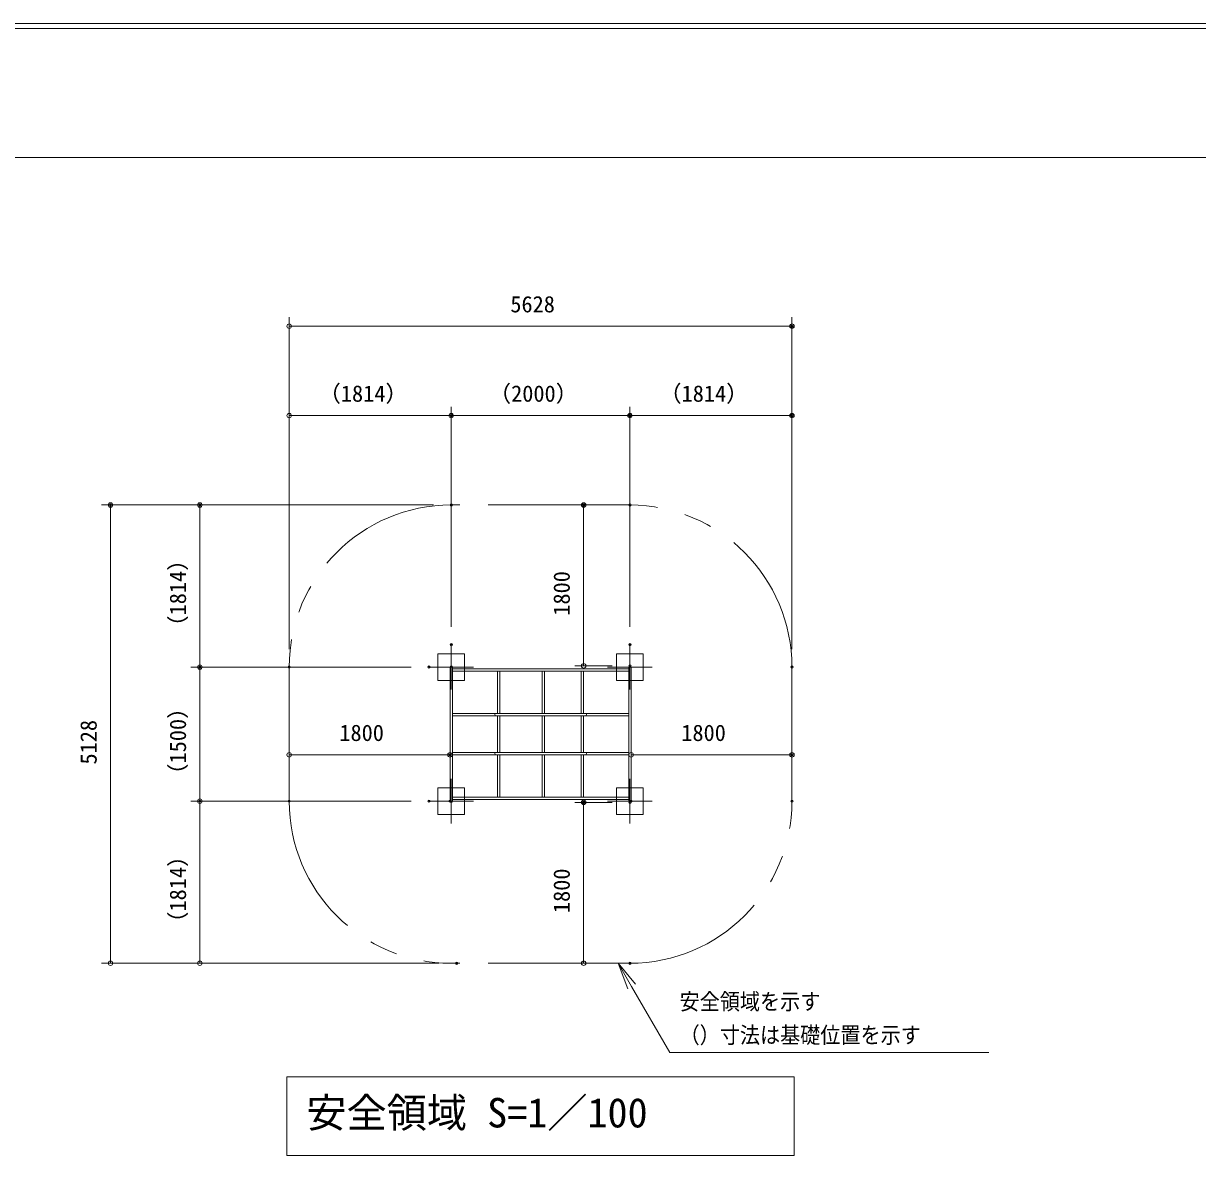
# Model space of a CAD drawing. Units: millimetres, scale not verified. Extents: x 0 to 420, y 0 to 297.
# Drawn here: x 141.7 to 273.1, y 170.6 to 297.2 of the extents above; entities that cross this region are included whole.
import ezdxf
from ezdxf.enums import TextEntityAlignment as Align

# ---------------------------------------------------------------- set-up
doc = ezdxf.new("R2010")
doc.units = ezdxf.units.MM
doc.header["$LTSCALE"] = 0.5
doc.header["$PDMODE"] = 32
doc.header["$PDSIZE"] = 0.25
for name, pattern in [('USER1', [19.05, 12.7, -6.35]), ('USER2', [50.8, 31.75, -6.35, 6.35, -6.35]), ('USER3', [63.5, 31.75, -6.35, 6.35, -6.35, 6.35, -6.35])]:
    doc.linetypes.add(name, pattern=pattern)
for name, color, linetype, lineweight in [('DEFPOINTS_3', 7, 'Continuous', 0), ('LY_2', 7, 'Continuous', 0), ('LY_5', 7, 'Continuous', 0), ('LY_6', 7, 'Continuous', 0)]:
    doc.layers.add(name, color=color, linetype=linetype, lineweight=lineweight)
doc.styles.add('ＭＳ ゴシック', font='')
doc.styles.get('ＭＳ ゴシック').set_extended_font_data('MS Gothic')

# ---------------------------------------------------------------- blocks, each defined once
blk = doc.blocks.new('-012-_DOTBLANK')
at = {"color": 7, "linetype": 'Continuous', "lineweight": 0}
blk.add_line((-0.5, 0), (-1, 0), dxfattribs=at)
blk.add_circle((0, 0), 0.5, dxfattribs=at)
blk = doc.blocks.new('-002-_U2')
at = {"color": 7, "linetype": 'Continuous', "lineweight": 0}
for p, q in [((-1, 0.1667), (0, 0)), ((0, 0), (-1, 0)), ((-1, -0.1667), (0, 0))]:
    blk.add_line(p, q, dxfattribs=at)

msp = doc.modelspace()

# ---------------------------------------------------------------- linework, layer by layer
at = {"layer": 'DEFPOINTS_3'}
msp.add_line((420.25, 297.2414), (0.25, 297.2414), dxfattribs=at)
at = {"layer": 'LY_2'}
msp.add_line((402.75, 282.2414), (17.75, 282.2414), dxfattribs=at)
at = {"layer": 'LY_5'}
for p, q in [((419.248, 296.6789), (1.252, 296.6789)), ((189.4658, 210.2341), (189.4658, 225.2341)), ((189.7378, 210.2341), (189.7378, 225.2341)), ((209.4658, 225.0541), (189.7378, 225.0541)), ((209.4658, 224.7821), (189.7378, 224.7821)), ((194.7818, 224.7821), (194.7818, 220.0541)), ((195.0538, 224.7821), (195.0538, 220.0541)), ((199.7818, 224.7821), (199.7818, 220.0541)), ((200.0538, 224.7821), (200.0538, 220.0541)), ((204.1498, 224.7821), (204.1498, 220.0541)), ((204.4218, 224.7821), (204.4218, 220.0541)), ((209.4658, 210.2341), (209.4658, 225.2341)), ((209.7378, 210.2341), (209.7378, 225.2341)), ((189.7378, 220.0541), (209.4658, 220.0541)), ((189.7378, 219.7821), (209.4658, 219.7821)), ((194.7818, 219.7821), (194.7818, 215.6861)), ((195.0538, 219.7821), (195.0538, 215.6861)), ((199.7818, 219.7821), (199.7818, 215.6861)), ((200.0538, 219.7821), (200.0538, 215.6861)), ((204.1498, 219.7821), (204.1498, 215.6861)), ((204.4218, 219.7821), (204.4218, 215.6861)), ((189.7378, 215.6861), (209.4658, 215.6861)), ((189.7378, 215.4141), (209.4658, 215.4141)), ((194.7818, 215.4141), (194.7818, 210.6861)), ((195.0538, 215.4141), (195.0538, 210.6861)), ((199.7818, 215.4141), (199.7818, 210.6861)), ((200.0538, 215.4141), (200.0538, 210.6861)), ((204.1498, 215.4141), (204.1498, 210.6861)), ((204.4218, 215.4141), (204.4218, 210.6861)), ((209.4658, 210.6861), (189.7378, 210.6861)), ((209.4658, 210.4141), (189.7378, 210.4141))]:
    msp.add_line(p, q, dxfattribs=at)
at = {"layer": 'LY_5', "linetype": 'USER3'}
for p, q in [((209.6018, 243.3701), (189.6018, 243.3701)), ((171.4658, 210.2341), (171.4658, 225.2341)), ((227.7378, 210.2341), (227.7378, 225.2341)), ((209.6018, 192.0981), (189.6018, 192.0981))]:
    msp.add_line(p, q, dxfattribs=at)
at = {"layer": 'LY_5', "linetype": 'USER2'}
for p, q in [((189.6018, 227.7341), (189.6018, 222.7341)), ((209.6018, 227.7341), (209.6018, 222.7341)), ((187.1018, 225.2341), (192.1018, 225.2341)), ((207.1018, 225.2341), (212.1018, 225.2341)), ((189.6018, 212.7341), (189.6018, 207.7341)), ((209.6018, 212.7341), (209.6018, 207.7341)), ((187.1018, 210.2341), (192.1018, 210.2341)), ((207.1018, 210.2341), (212.1018, 210.2341))]:
    msp.add_line(p, q, dxfattribs=at)
at = {"layer": 'LY_5', "linetype": 'USER1'}
for p, q in [((191.1018, 226.7341), (188.1018, 226.7341)), ((188.1018, 226.7341), (188.1018, 223.7341)), ((191.1018, 223.7341), (191.1018, 226.7341)), ((211.1018, 226.7341), (208.1018, 226.7341)), ((208.1018, 226.7341), (208.1018, 223.7341)), ((211.1018, 223.7341), (211.1018, 226.7341)), ((188.1018, 223.7341), (191.1018, 223.7341)), ((208.1018, 223.7341), (211.1018, 223.7341)), ((191.1018, 211.7341), (188.1018, 211.7341)), ((188.1018, 211.7341), (188.1018, 208.7341)), ((191.1018, 208.7341), (191.1018, 211.7341)), ((211.1018, 211.7341), (208.1018, 211.7341)), ((208.1018, 211.7341), (208.1018, 208.7341)), ((211.1018, 208.7341), (211.1018, 211.7341)), ((188.1018, 208.7341), (191.1018, 208.7341)), ((208.1018, 208.7341), (211.1018, 208.7341))]:
    msp.add_line(p, q, dxfattribs=at)
at = {"layer": 'LY_5', "lineweight": 18}
for p, q in [((228.0018, 179.387), (171.2018, 179.387)), ((171.2018, 179.387), (171.2018, 170.587)), ((228.0018, 170.587), (228.0018, 179.387)), ((171.2018, 170.587), (228.0018, 170.587))]:
    msp.add_line(p, q, dxfattribs=at)
at = {"layer": 'LY_5', "linetype": 'USER3'}
for centre, start, end in [((189.6018, 225.2341), 90, 180), ((209.6018, 225.2341), 0, 90), ((189.6018, 210.2341), 180, 270), ((209.6018, 210.2341), 270, 0)]:
    msp.add_arc(centre, 18.136, start, end, dxfattribs=at)
at = {"layer": 'LY_5'}
for centre, start, end in [((189.6018, 225.2341), 0, 180), ((209.6018, 225.2341), 0, 180), ((194.6018, 219.9181), 90, 270), ((204.6018, 219.9181), 270, 90), ((194.6018, 215.5501), 90, 270), ((204.6018, 215.5501), 270, 90), ((189.6018, 210.2341), 180, 0), ((209.6018, 210.2341), 180, 0)]:
    msp.add_arc(centre, 0.136, start, end, dxfattribs=at)
at = {"layer": 'LY_6'}
for p, q in [((171.4658, 227.2341), (171.4658, 264.3701)), ((227.7378, 227.2341), (227.7378, 264.3701)), ((171.4658, 263.3701), (227.7378, 263.3701)), ((171.4658, 227.2341), (171.4658, 254.3701)), ((189.6018, 229.7341), (189.6018, 254.3701)), ((189.6018, 229.7341), (189.6018, 254.3701)), ((209.6018, 229.7341), (209.6018, 254.3701)), ((209.6018, 229.7341), (209.6018, 254.3701)), ((227.7378, 227.2341), (227.7378, 254.3701)), ((171.4658, 253.3701), (189.6018, 253.3701)), ((189.6018, 253.3701), (209.6018, 253.3701)), ((209.6018, 253.3701), (227.7378, 253.3701)), ((187.6018, 243.3701), (150.4658, 243.3701)), ((151.4658, 192.0981), (151.4658, 243.3701)), ((187.6018, 243.3701), (160.4658, 243.3701)), ((161.4658, 225.2341), (161.4658, 243.3701)), ((204.4218, 225.3701), (204.4218, 243.3701)), ((185.1018, 225.2341), (160.4658, 225.2341)), ((185.1018, 225.2341), (160.4658, 225.2341)), ((161.4658, 210.2341), (161.4658, 225.2341)), ((207.6018, 225.3701), (203.4218, 225.3701)), ((189.4658, 212.2341), (189.4658, 216.4141)), ((209.7378, 212.2341), (209.7378, 216.4141)), ((171.4658, 215.4141), (189.4658, 215.4141)), ((209.7378, 215.4141), (227.7378, 215.4141)), ((185.1018, 210.2341), (160.4658, 210.2341)), ((185.1018, 210.2341), (160.4658, 210.2341)), ((161.4658, 192.0981), (161.4658, 210.2341)), ((207.6018, 210.0981), (203.4218, 210.0981)), ((204.4218, 192.0981), (204.4218, 210.0981)), ((188.2018, 192.0981), (150.4658, 192.0981)), ((188.2018, 192.0981), (160.4658, 192.0981)), ((209.7899, 189.5), (214.0634, 182.0981)), ((214.0634, 182.0981), (215.0634, 182.0981)), ((215.0634, 182.0981), (249.7571, 182.0981))]:
    msp.add_line(p, q, dxfattribs=at)
for p in [(227.7378, 263.3701), (189.6018, 253.3701), (209.6018, 253.3701), (227.7378, 253.3701), (151.4658, 243.3701), (161.4658, 243.3701), (189.6018, 243.3701), (189.6018, 243.3701), (204.4218, 243.3701), (209.6018, 243.3701), (189.6018, 227.7341), (189.6018, 227.7341), (209.6018, 227.7341), (209.6018, 227.7341), (161.4658, 225.2341), (171.4658, 225.2341), (171.4658, 225.2341), (187.1018, 225.2341), (187.1018, 225.2341), (209.6018, 225.3701), (227.7378, 225.2341), (227.7378, 225.2341), (189.4658, 215.4141), (227.7378, 215.4141), (161.4658, 210.2341), (171.4658, 210.2341), (187.1018, 210.2341), (187.1018, 210.2341), (189.4658, 210.2341), (209.7378, 210.2341), (227.7378, 210.2341), (204.4218, 210.0981), (209.6018, 210.0981), (190.2018, 192.0981), (190.2018, 192.0981), (209.6018, 192.0981)]:
    msp.add_point(p, dxfattribs=at)

# ---------------------------------------------------------------- block references
for name, p, xscale, yscale, rotation in [('-012-_DOTBLANK', (171.4658, 263.3701), 0.5, 0.5, 180), ('-012-_DOTBLANK', (171.4658, 253.3701), 0.5, 0.5, 180), ('-012-_DOTBLANK', (189.6018, 253.3701), 0.5, 0.5, 180), ('-012-_DOTBLANK', (209.6018, 253.3701), 0.5, 0.5, 180), ('-012-_DOTBLANK', (151.4658, 243.3701), 0.5, 0.5, 90), ('-012-_DOTBLANK', (161.4658, 243.3701), 0.5, 0.5, 90), ('-012-_DOTBLANK', (204.4218, 243.3701), 0.5, 0.5, 90), ('-012-_DOTBLANK', (161.4658, 225.2341), 0.5, 0.5, 270), ('-012-_DOTBLANK', (161.4658, 225.2341), 0.5, 0.5, 90), ('-012-_DOTBLANK', (204.4218, 225.3701), 0.5, 0.5, 270), ('-012-_DOTBLANK', (171.4658, 215.4141), 0.5, 0.5, 180), ('-012-_DOTBLANK', (209.7378, 215.4141), 0.5, 0.5, 180), ('-012-_DOTBLANK', (161.4658, 210.2341), 0.5, 0.5, 270), ('-012-_DOTBLANK', (161.4658, 210.2341), 0.5, 0.5, 90), ('-012-_DOTBLANK', (204.4218, 210.0981), 0.5, 0.5, 90), ('-012-_DOTBLANK', (151.4658, 192.0981), 0.5, 0.5, 270), ('-012-_DOTBLANK', (161.4658, 192.0981), 0.5, 0.5, 270), ('-012-_DOTBLANK', (204.4218, 192.0981), 0.5, 0.5, 270), ('-002-_U2', (208.2899, 192.0981), 3, 3, 120)]:
    msp.add_blockref(name, p, dxfattribs=dict(at, xscale=xscale, yscale=yscale, rotation=rotation))
at = {"layer": 'LY_6', "xscale": 0.5, "yscale": 0.5}
for p in [(227.7378, 263.3701), (189.6018, 253.3701), (209.6018, 253.3701), (227.7378, 253.3701), (189.4658, 215.4141), (227.7378, 215.4141)]:
    msp.add_blockref('-012-_DOTBLANK', p, dxfattribs=at)

# ---------------------------------------------------------------- texts
at = {"layer": 'LY_5', "style": 'ＭＳ ゴシック'}
msp.add_text('安全領域 S=1／100', height=3.299, dxfattribs=at).set_placement((173.3777, 172.737), align=Align.BOTTOM_LEFT)
at = {"layer": 'LY_6', "style": 'ＭＳ ゴシック'}
for s, p in [('5628', (196.2156, 264.3701)), ('（1814）', (174.749, 254.3701)), ('（2000）', (193.805, 254.3701)), ('（1814）', (212.885, 254.3701)), ('1800', (177.0796, 216.4141)), ('1800', (215.3516, 216.4141))]:
    msp.add_text(s, height=1.833, dxfattribs=at).set_placement(p, align=Align.BOTTOM_LEFT)
for s, p in [('（1814）', (160.4658, 228.5173)), ('1800', (203.4218, 230.9838)), ('（1500）', (160.4658, 211.9493)), ('5128', (150.4658, 214.332)), ('（1814）', (160.4658, 195.3813)), ('1800', (203.4218, 197.7118))]:
    msp.add_text(s, height=1.833, rotation=90, dxfattribs=at).set_placement(p, align=Align.BOTTOM_LEFT)
at = {"layer": 'LY_6', "style": 'ＭＳ ゴシック', "width": 0.9}
for s, p in [('安全領域を示す', (215.1634, 186.3481)), ('（）寸法は基礎位置を示す', (215.1634, 182.5981))]:
    msp.add_text(s, height=1.833, dxfattribs=at).set_placement(p, align=Align.BOTTOM_LEFT)

doc.saveas('drawing.dxf')
